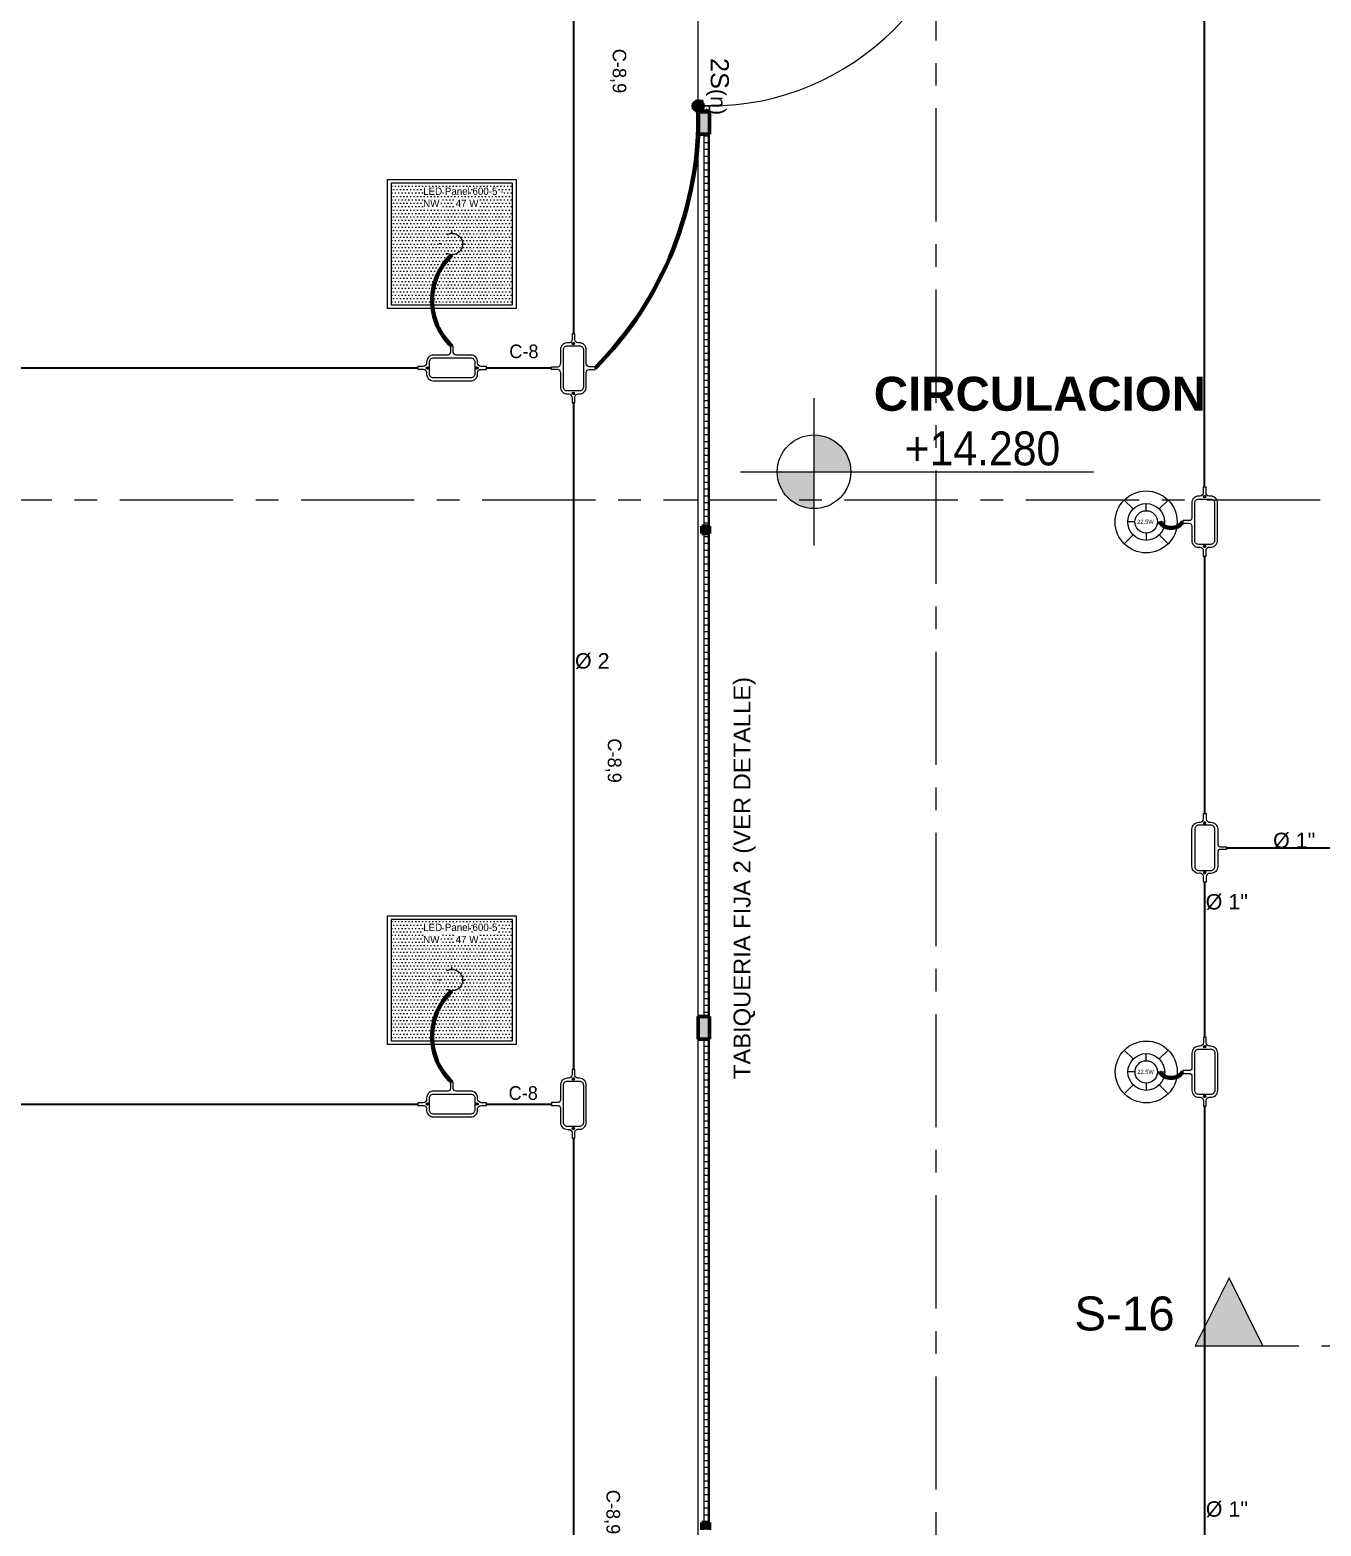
# Model space of a CAD drawing. Header units: inches. Extents: x -38 to 5698, y -33 to 92.
# Drawn here: x 294.57 to 300.27, y 19.15 to 25.76 of the extents above; entities that cross this region are included whole.
import ezdxf
from ezdxf.lldxf.tags import DXFTag

# ---------------------------------------------------------------- set-up
doc = ezdxf.new("R2010")
doc.units = ezdxf.units.IN
doc.header["$MEASUREMENT"] = 0
doc.set_wipeout_variables(frame=1)
for name, pattern in [('CONTINUA', [0]), ('DASHED', [0.75, 0.5, -0.25]), ('Punto & Raya', [0.65, 0.5, -0.075, 0, -0.075]), ('Punto & Rayas', [0.335139, 0.15875, -0.088194, 0, -0.088194]), ('Rayas', [0.282222, 0.141111, -0.141111]), ('Wipeout_Contour', [1, 0, -1])]:
    doc.linetypes.add(name, pattern=pattern)
for name, color, linetype, lineweight in [('00 IE CKTO ILUMINACION', 3, 'Continuous', 50), ('00 IE CKTO TOMAS', 111, 'Rayas', 18), ('01 IE LUM LED EMP DN570B', 3, 'Continuous', 13), ('ALUMBRADO_CONDUIT', 30, 'CONDUIT1', 30), ('Bancas', 1, 'Continuous', 13), ('CABLEADO EXT.', 3, 'PVCSUBT', 30), ('Luminarias', 5, 'Continuous', 20), ('pulsador', 4, 'Continuous', 40), ('Simb_Alumbrado', 140, 'CONTINUA', 30)]:
    doc.layers.add(name, color=color, linetype=linetype, lineweight=lineweight)
for name, color, linetype in [('02 _ ARQ _ ALB _ Muros Interiores', 7, 'Continuous'), ('02 _ ARQ _ ZON _ Espacio.3D', 7, 'Continuous'), ('1TEXT', 8, 'Continuous'), ('Acabado - Muros', 7, 'Continuous'), ('Marcador - Secciones', 251, 'Continuous'), ('Notas - Etiquetas', 251, 'Continuous'), ('Notas - Textos', 7, 'Continuous')]:
    doc.layers.add(name, color=color, linetype=linetype)
doc.styles.add('Annotative', font='arial.ttf')
doc.styles.add('Arial', font='arial.ttf')
doc.styles.add('Estilo_Generado_1', font='swisseb.ttf')
doc.styles.add('Estilo_Generado_3', font='arial.ttf')
doc.styles.add('Estilo_Generado_4', font='swisse.ttf')
doc.styles.add('{18b73a54-fa43-428c-adcb-c1c7bbdf2c84}', font='Simplex.shx')
tags = doc.linetypes.add('CONDUIT1', pattern='A,1,-0.19772,["con",{18b73a54-fa43-428c-adcb-c1c7bbdf2c84},S=0.2,R=0,X=0,Y=-0.065594],-0.593642', length=1.791362).pattern_tags.tags
tags[6] = DXFTag(74, 10)
tags = doc.linetypes.add('PVCSUBT', pattern='A,0.6,-0.3,0.6,-0.075691,["PVC",Standard,S=0.2,R=0,X=0,Y=-0.093724],-0.621005', length=2.196696).pattern_tags.tags
tags[10] = DXFTag(74, 10)
pattern_1 = [(0, (277.500038, 6e-09), (0, 0.03), [])]

# ---------------------------------------------------------------- blocks, each defined once
blk = doc.blocks.new('*U270')
at = {"layer": 'Luminarias', "linetype": 'DASHED', "lineweight": 0, "ltscale": 0.05}
blk.add_lwpolyline([(0, -0.0045), (0, 0.0045)], dxfattribs=at)
blk = doc.blocks.new('*U271')
at = {"color": 0, "linetype": 'ByBlock', "lineweight": -2, "transparency": 16777216}
for p, rotation in [((-0.05, 0), 90), ((0, -0.05), 180), ((0.05, 0), 269.9999999999999)]:
    blk.add_blockref('*U270', p, dxfattribs=dict(at, rotation=rotation))
blk.add_blockref('*U270', (0, 0.05), dxfattribs=at)
blk = doc.blocks.new('PANEL LED 50W')
at = {"layer": 'Luminarias'}
h = blk.add_hatch(dxfattribs=at)
h.set_pattern_fill('DOTS', color=4, scale=0.009097)
h.set_pattern_definition([(0, (0, -2e-14), (0.0072206, 0.01444116), [0, -0.01444116])])
h.paths.add_polyline_path([(-0.2574, -0.2574), (0.2574, -0.2574), (0.2574, 0.2574), (-0.2574, 0.2574)])
h.paths.add_polyline_path([(-0.1296, 0.0974), (0.1849, 0.0974), (0.1849, 0.2469), (-0.1296, 0.2469)], flags=24)
at = {"layer": 'Luminarias', "color": 4, "lineweight": 0}
for points in [[(-0.2729, 0.2729), (0.2729, 0.2729), (0.2729, -0.2729), (-0.2729, -0.2729)], [(-0.2574, -0.2574), (0.2574, -0.2574), (0.2574, 0.2574), (-0.2574, 0.2574)]]:
    blk.add_lwpolyline(points, close=True, dxfattribs=at)
at = {"layer": 'Luminarias', "color": 4, "linetype": 'DASHED', "lineweight": 0, "ltscale": 0.01}
blk.add_circle((0, 0), 0.0455, dxfattribs=at)
at = {"color": 4}
blk.add_blockref('*U271', (0, 0), dxfattribs=at)
at = {"layer": 'Luminarias', "color": 4, "insert": (-0.1218, 0.2392), "char_height": 0.030929, "width": 0.382855, "attachment_point": 1}
blk.add_mtext('{\\Ftxt|c0;LED Panel 600-5 - NW      47 W}', dxfattribs=at)
blk = doc.blocks.new('lumin 47')
at = {"layer": 'ALUMBRADO_CONDUIT', "xscale": 1.041283452965173, "yscale": 1.041283452965173, "zscale": 1.041283452965173}
blk.add_blockref('PANEL LED 50W', (-76.251, 24.2433), dxfattribs=at)
blk = doc.blocks.new('LUMINARIA 2')
at = {"layer": '01 IE LUM LED EMP DN570B'}
for p, q in [((-0.094, 0.094), (-0.159, 0.158)), ((0.094, 0.094), (0.159, 0.158)), ((-0.094, -0.094), (-0.159, -0.158)), ((0.094, -0.094), (0.159, -0.158))]:
    blk.add_line(p, q, dxfattribs=at)
at = {"layer": '01 IE LUM LED EMP DN570B', "ltscale": 0.4}
for p, q in [((0, 0.081), (0, 0.133)), ((-0.081, 0), (-0.133, 0)), ((0.081, 0), (0.133, 0)), ((0, -0.081), (0, -0.133))]:
    blk.add_line(p, q, dxfattribs=at)
at = {"layer": '01 IE LUM LED EMP DN570B'}
for radius in [0.224, 0.133]:
    blk.add_circle((0, 0), radius, dxfattribs=at)
at = {"layer": '01 IE LUM LED EMP DN570B', "ltscale": 0.4}
blk.add_circle((0, 0), 0.0813, dxfattribs=at)
at = {"layer": '01 IE LUM LED EMP DN570B', "color": 8, "linetype": 'ByBlock', "lineweight": 80, "insert": (-0.065, 0.016), "char_height": 0.03, "width": 0.17858, "attachment_point": 1}
blk.add_mtext('{\\C3;22.5W}', dxfattribs=at)
blk = doc.blocks.new('oval t')
at = {"layer": 'Simb_Alumbrado', "lineweight": 13}
blk.add_lwpolyline([(0.0141, 0.0102, -0.414214), (0.0041, 0.0202), (0.0041, 0.0416), (-0.0056, 0.0416), (-0.0056, 0.0202, -0.414214), (-0.0156, 0.0102), (-0.0659, 0.0102, 0.414214), (-0.0899, -0.0138), (-0.0899, -0.0183, -0.414214), (-0.1019, -0.0303), (-0.1213, -0.0303), (-0.1213, -0.04), (-0.1016, -0.04, -0.451917), (-0.0897, -0.0535, 0.451917), (-0.0659, -0.0805), (0.0659, -0.0805, 0.414214), (0.0899, -0.0566), (0.0899, -0.0512, -0.398753), (0.1019, -0.0401), (0.1213, -0.0401), (0.1213, -0.0304), (0.1019, -0.0304, -0.368669), (0.0899, -0.0176), (0.0899, -0.0138, 0.414214), (0.0659, 0.0102), (0.0141, 0.0102)], format="xyb", dxfattribs=at)
blk.add_lwpolyline([(-0.0659, 0), (0.0659, 0, -0.414214), (0.0797, -0.0138), (0.0797, -0.0566, -0.414214), (0.0659, -0.0703), (-0.0659, -0.0703, -0.414214), (-0.0797, -0.0566), (-0.0797, -0.0138, -0.414214)], format="xyb", close=True, dxfattribs=at)
for points in [[(-0.0911, -0.0352), (-0.0828, -0.0352)], [(-0.0869, -0.031), (-0.0869, -0.0394)], [(0.0837, -0.0352), (0.0921, -0.0352)], [(0.0879, -0.031), (0.0879, -0.0394)]]:
    blk.add_lwpolyline(points, dxfattribs=at)
for centre in [(-0.0869, -0.0352), (0.0879, -0.0352)]:
    blk.add_circle(centre, 0.00419, dxfattribs=at)
blk = doc.blocks.new('CAJA CONDULET TIPO X')
at = {"layer": 'Simb_Alumbrado', "lineweight": 13}
for p, q in [((78.5283, -4.1616), (78.5283, -4.1519)), ((78.5283, -4.1519), (78.5497, -4.1519)), ((78.5497, -4.1616), (78.5283, -4.1616))]:
    blk.add_line(p, q, dxfattribs=at)
for points in [[(78.6505, -4.1716, -0.414214), (78.6605, -4.1616), (78.6819, -4.1616), (78.6819, -4.1519), (78.6605, -4.1519, -0.414214), (78.6505, -4.1419), (78.6505, -4.0916, 0.414214), (78.6265, -4.0677), (78.6219, -4.0677, -0.414214), (78.6099, -4.0557), (78.6099, -4.0363), (78.6002, -4.0363), (78.6002, -4.056, -0.451917), (78.5867, -4.0678, 0.451917), (78.5597, -4.0916), (78.5597, -4.1419)], [(78.5597, -4.1716), (78.5597, -4.2235, 0.414214), (78.5837, -4.2475), (78.589, -4.2475, -0.334232), (78.6002, -4.2595), (78.6002, -4.2789), (78.6099, -4.2789), (78.6099, -4.2595, -0.455912), (78.6227, -4.2475), (78.6265, -4.2475, 0.414214), (78.6505, -4.2235), (78.6505, -4.1716)]]:
    blk.add_lwpolyline(points, format="xyb", dxfattribs=at)
blk.add_lwpolyline([(78.6403, -4.0916), (78.6403, -4.2235, -0.414214), (78.6265, -4.2373), (78.5837, -4.2373, -0.414214), (78.5699, -4.2235), (78.5699, -4.0916, -0.414214), (78.5837, -4.0779), (78.6265, -4.0779, -0.414214)], format="xyb", close=True, dxfattribs=at)
for points in [[(78.6093, -4.0706), (78.6009, -4.0706)], [(78.6051, -4.0664), (78.6051, -4.0748)], [(78.6093, -4.2454), (78.6009, -4.2454)], [(78.6051, -4.2412), (78.6051, -4.2496)]]:
    blk.add_lwpolyline(points, dxfattribs=at)
for centre in [(78.6051, -4.0706), (78.6051, -4.2454)]:
    blk.add_circle(centre, 0.00419, dxfattribs=at)
for centre, start, end in [((78.5497, -4.1419), 270, 0), ((78.5497, -4.1716), 0, 90)]:
    blk.add_arc(centre, 0.01, start, end, dxfattribs=at)
blk = doc.blocks.new('pulsador')
at = {"layer": 'pulsador', "lineweight": 40}
h = blk.add_hatch(color=4, dxfattribs=at)
h.dxf.hatch_style = 1
h.paths.add_polyline_path([(246.2314, 46.0882, 1), (246.279, 46.0882, 1)])
h.paths.add_polyline_path([(246.2786, 46.0882, -1), (246.2317, 46.0882, -1)], flags=16)
h.paths.add_polyline_path([(246.271, 46.0882, -1), (246.2393, 46.0882, -1)], flags=0)
at = {"layer": 'pulsador'}
h = blk.add_hatch(color=4, dxfattribs=at)
h.dxf.hatch_style = 1
h.paths.add_polyline_path([(246.2393, 46.0882, 1), (246.271, 46.0882, 1)])
at = {"layer": 'pulsador', "color": 4, "lineweight": 50}
blk.add_circle((246.2552, 46.0882), 0.0238, dxfattribs=at)
at = {"layer": 'pulsador', "color": 4, "lineweight": 40}
blk.add_circle((246.2552, 46.0882), 0.0235, dxfattribs=at)
at = {"layer": 'pulsador', "color": 4}
blk.add_circle((246.2552, 46.0882), 0.0159, dxfattribs=at)

msp = doc.modelspace()

# ---------------------------------------------------------------- hatches: boundary and pattern name
at = {"linetype": 'Continuous', "lineweight": 13, "true_color": 0x636466}
for points in [[(298.0316, 23.8059), (298.1941, 23.8059), (298.1817, 23.8681), (298.1465, 23.9208), (298.0938, 23.956), (298.0316, 23.9684)], [(298.0316, 23.8059), (297.8691, 23.8059), (297.8815, 23.7437), (297.9167, 23.691), (297.9694, 23.6558), (298.0316, 23.6434)]]:
    msp.add_hatch(color=251, dxfattribs=at).paths.add_polyline_path(points)
at = {"layer": 'Marcador - Secciones', "linetype": 'Continuous', "lineweight": 20}
msp.add_hatch(color=152, dxfattribs=at).paths.add_polyline_path([(299.7136, 19.9456), (300.0136, 19.9456), (299.8636, 20.2456)])

# ---------------------------------------------------------------- linework, layer by layer
at = {"color": 251, "linetype": 'Continuous', "lineweight": 13, "true_color": 0x636466}
for p, q in [((298.0316, 23.4809), (298.0316, 24.1309)), ((297.7066, 23.8059), (299.2648, 23.8059))]:
    msp.add_line(p, q, dxfattribs=at)
msp.add_circle((298.0316, 23.8059), 0.1625, dxfattribs=at)
at = {"layer": '02 _ ARQ _ ALB _ Muros Interiores', "color": 165, "linetype": 'Continuous', "lineweight": 25}
for p, q in [((297.52, 25.4463), (297.54, 25.4463)), ((297.52, 25.3963), (297.52, 25.4463)), ((297.54, 25.4463), (297.54, 25.4213)), ((297.57, 25.3963), (297.52, 25.3963)), ((297.54, 25.4213), (297.57, 25.4213)), ((297.57, 25.4213), (297.57, 25.3963))]:
    msp.add_line(p, q, dxfattribs=at)
at = {"layer": '02 _ ARQ _ ALB _ Muros Interiores', "color": 7, "linetype": 'Continuous', "lineweight": 80}
msp.add_line((297.52, 25.3963), (297.57, 25.3963), dxfattribs=at)
at = {"layer": '02 _ ARQ _ ALB _ Muros Interiores', "color": 175, "linetype": 'Continuous', "lineweight": 15}
msp.add_arc((297.57, 26.5713), 1.15, 270, 0, dxfattribs=at)
at = {"layer": '02 _ ARQ _ ZON _ Espacio.3D', "color": 254, "linetype": 'Continuous', "lineweight": 0, "flags": 128}
msp.add_lwpolyline([(285.82, 11.584, 1.006545), (290.9535, 6.4505), (297.3949, 6.4505), (297.3958, 7.7), (297.6258, 7.7), (297.6258, 6.4505), (302.4195, 6.4505), (302.4195, 7.7), (302.995, 7.7), (302.995, 17.35), (301.67, 17.35), (301.67, 16.9001), (301.07, 16.9), (301.07, 16.2999), (300.57, 16.2998), (300.57, 17.35), (297.52, 17.35), (297.52, 26.5963), (285.82, 26.5963), (285.82, 22.7663), (287.07, 22.7663), (287.07, 22.4977), (285.82, 22.4977)], format="xyb", close=True, dxfattribs=at)
at = {"layer": 'Acabado - Muros', "color": 7, "linetype": 'Continuous', "lineweight": 60}
msp.add_line((297.57, 25.3963), (297.52, 25.3963), dxfattribs=at)
at = {"layer": 'ALUMBRADO_CONDUIT', "color": 30, "lineweight": 30, "ltscale": 0.4, "true_color": 0xf26722}
for p, q in [((296.9693, 27.4581), (296.9694, 24.4178)), ((299.7548, 23.7375), (299.7548, 25.8623)), ((293.4936, 24.2645), (296.2818, 24.2645)), ((296.586, 24.2645), (296.8731, 24.2647)), ((296.9693, 24.1136), (296.9694, 21.1669)), ((299.7567, 22.2973), (299.7567, 23.4333)), ((300.622, 22.1442), (299.853, 22.1442)), ((299.7567, 21.3085), (299.7567, 21.9931)), ((293.4936, 21.0136), (296.2818, 21.0137)), ((296.586, 21.0137), (296.8731, 21.0138)), ((299.7573, 18.8795), (299.7573, 21.0043))]:
    msp.add_line(p, q, dxfattribs=at)
msp.add_lwpolyline([(296.9693, 20.8627), (296.9694, 17.916)], dxfattribs=at)
at = {"layer": 'CABLEADO EXT.', "color": 3, "lineweight": 80}
for centre, radius, start, end in [((296.6221, 24.5626), 0.2767, 133.15072, 226.84928), ((299.608, 23.6221), 0.0641, 216.0183, 323.9817), ((296.6221, 21.3118), 0.2767, 133.15072, 226.84928), ((299.6086, 21.1931), 0.0641, 216.0183, 323.9817)]:
    msp.add_arc(centre, radius, start, end, dxfattribs=at)
at = {"layer": 'Marcador - Secciones', "color": 251, "linetype": 'Punto & Raya', "lineweight": 13}
for p, q in [((298.57, 46.2111), (298.57, 0.8878)), ((282.1667, 23.6815), (306.4526, 23.6815))]:
    msp.add_line(p, q, dxfattribs=at)
at = {"layer": 'Marcador - Secciones', "color": 251, "linetype": 'Punto & Rayas', "lineweight": 13}
msp.add_line((300.0136, 19.9456), (306.2833, 19.9456), dxfattribs=at)
at = {"layer": 'Marcador - Secciones', "color": 152, "linetype": 'Continuous', "lineweight": 20, "flags": 128}
msp.add_lwpolyline([(299.7136, 19.9456), (300.0136, 19.9456), (299.8636, 20.2456)], close=True, dxfattribs=at)

# ---------------------------------------------------------------- block references
at = {"color": 4, "lineweight": 40}
msp.add_blockref('pulsador', (51.2649, -20.6669), dxfattribs=at)
for p in [(372.6838, 0.5686), (372.6838, -2.6822)]:
    msp.add_blockref('lumin 47', p)
at = {"xscale": 1.253906979044094, "yscale": 1.253906979044094, "zscale": 1.253906979044094}
msp.add_blockref('CAJA CONDULET TIPO X', (198.4058, 29.4759), dxfattribs=at)
at = {"layer": '01 IE LUM LED EMP DN570B', "xscale": 0.6105334384153049, "yscale": 0.6105334384153049, "zscale": 0.6105334384153049}
for p in [(299.4978, 23.5844), (299.4984, 21.1554)]:
    msp.add_blockref('LUMINARIA 2', p, dxfattribs=at)
at = {"layer": 'Bancas', "color": 252, "true_color": 0x939598, "xscale": 1.253906979044094, "yscale": 1.253906979044094, "zscale": 1.253906979044094}
for p in [(296.4339, 24.3086), (296.4339, 21.0578)]:
    msp.add_blockref('oval t', p, dxfattribs=at)
at = {"layer": 'Bancas', "color": 252, "true_color": 0x939598, "yscale": 1.253906979044094, "zscale": 1.253906979044094}
for p, xscale, rotation in [((299.712, 23.5854), 1.253906979044094, 90), ((299.8009, 22.1452), -1.253906979044094, 270), ((299.7126, 21.1564), 1.253906979044094, 90), ((296.9252, 21.0148), 1.253906979044094, 90)]:
    msp.add_blockref('oval t', p, dxfattribs=dict(at, xscale=xscale, rotation=rotation))

# ---------------------------------------------------------------- texts
at = {"color": 251, "lineweight": 13, "true_color": 0x636466, "insert": (298.4316, 23.832), "char_height": 0.15, "attachment_point": 7, "style": 'Estilo_Generado_4'}
msp.add_mtext('\\A1;{\\W0.900000x;\\pql;\\fSwis721 Ex BT|b0|i0|c0|p34;+14.280}', dxfattribs=at)
at = {"layer": '00 IE CKTO ILUMINACION', "color": 3, "linetype": 'CONTINUA', "lineweight": 15}
for p in [(297.1426, 25.6739), (297.121, 22.6286), (297.1152, 19.3101)]:
    msp.add_text('C-8,9', height=0.06, rotation=270, dxfattribs=at).set_placement(p)
for p in [(296.686, 24.3078), (296.6831, 21.0325)]:
    msp.add_text('C-8', height=0.06, dxfattribs=at).set_placement(p)
at = {"layer": '00 IE CKTO TOMAS', "insert": (297.5552, 25.6333), "char_height": 0.08, "width": 0.768045, "attachment_point": 7, "rotation": 270, "style": 'Annotative'}
msp.add_mtext('2S{\\H0.84375x;(n)}', dxfattribs=at)
at = {"layer": '1TEXT', "color": 50, "linetype": 'Continuous', "style": 'Arial'}
for s, p in [('%%C 2', (296.9762, 22.937)), ('%%C 1"', (300.0581, 22.1442)), ('%%C 1"', (299.7605, 21.8732)), ('%%C 1"', (299.7611, 19.1915))]:
    msp.add_text(s, height=0.06788, rotation=0, dxfattribs=at).set_placement(p)
at = {"layer": 'Marcador - Secciones', "color": 152, "lineweight": 20, "insert": (299.6236, 20.0117), "char_height": 0.15, "attachment_point": 9, "style": 'Estilo_Generado_3'}
msp.add_mtext('\\A1;{\\pqr;\\pt0;\\fArial|b0|i0|c0|p34;S-16}', dxfattribs=at)
at = {"layer": 'Notas - Etiquetas', "color": 8, "linetype": 'Continuous', "lineweight": 13, "insert": (297.7249, 21.1241), "char_height": 0.075, "attachment_point": 4, "rotation": 89.99998, "style": 'Estilo_Generado_4'}
msp.add_mtext('\\A1;{\\pql;\\fSwis721 Ex BT|b0|i0|c0|p34;TABIQUERIA FIJA 2 (VER DETALLE)\\fSwis721 Ex BT|b0|i0|c0|p34; }', dxfattribs=at)
at = {"layer": 'Notas - Textos', "color": 251, "linetype": 'Continuous', "lineweight": 13, "insert": (299.0287, 24.2254), "char_height": 0.15, "attachment_point": 2, "style": 'Estilo_Generado_1'}
msp.add_mtext('\\A1;{\\pqc;\\fSwis721 Ex BT|b1|i0|c0|p34;CIRCULACION}', dxfattribs=at)

# ---------------------------------------------------------------- next in the draw order: wipeouts: each hides what was drawn before it
at = {"color": 254, "linetype": 'Wipeout_Contour', "lineweight": 0, "ltscale": 14594.346629}
msp.add_wipeout([(297.52, 25.2963), (297.52, 23.55), (297.537, 23.55), (297.537, 23.5665), (297.57, 23.5665), (297.57, 25.2963)], dxfattribs=at).dxf.layer = 'Acabado - Muros'
at = {"color": 254, "linetype": 'Wipeout_Contour', "lineweight": 0, "ltscale": 14594.117274}
msp.add_wipeout([(297.57, 21.3), (297.52, 21.3), (297.52, 19.15), (297.537, 19.15), (297.537, 19.1665), (297.57, 19.1665)], dxfattribs=at).dxf.layer = 'Acabado - Muros'

# ---------------------------------------------------------------- next in the draw order: linework, layer by layer
at = {"layer": 'Acabado - Muros', "color": 251, "linetype": 'Continuous', "lineweight": 13, "flags": 128}
for points in [[(297.52, 17.5), (297.52, 19.15), (297.52, 21.3)], [(297.57, 19.1665), (297.57, 21.3)]]:
    msp.add_lwpolyline(points, dxfattribs=at)

# ---------------------------------------------------------------- next in the draw order: wipeouts: each hides what was drawn before it
at = {"color": 254, "linetype": 'Wipeout_Contour', "lineweight": 0, "ltscale": 14594.290155}
msp.add_wipeout([(297.52, 23.55), (297.52, 21.4), (297.57, 21.4), (297.57, 23.5335), (297.537, 23.5335), (297.537, 23.55)], dxfattribs=at).dxf.layer = 'Acabado - Muros'

# ---------------------------------------------------------------- next in the draw order: linework, layer by layer
at = {"layer": 'Acabado - Muros', "color": 251, "linetype": 'Continuous', "lineweight": 13, "flags": 128}
for points in [[(297.52, 21.4), (297.52, 23.55), (297.52, 25.2963)], [(297.57, 23.5665), (297.57, 25.2963)], [(297.57, 21.4), (297.57, 23.5335)]]:
    msp.add_lwpolyline(points, dxfattribs=at)

# ---------------------------------------------------------------- next in the draw order: wipeouts: each hides what was drawn before it
at = {"color": 254, "linetype": 'Wipeout_Contour', "lineweight": 0, "ltscale": 9729.265997}
msp.add_wipeout([(297.565, 21.3), (297.545, 21.3), (297.545, 19.1665), (297.565, 19.1665)], dxfattribs=at).dxf.layer = 'Acabado - Muros'

# ---------------------------------------------------------------- next in the draw order: hatches: boundary and pattern name
at = {"layer": 'Acabado - Muros', "linetype": 'Continuous', "lineweight": 0}
h = msp.add_hatch(dxfattribs=at)
h.set_pattern_fill('CONTRACHAPADO_0002', color=254, style=0, pattern_type=2)
h.set_pattern_definition(pattern_1)
h.paths.add_polyline_path([(297.565, 21.3), (297.545, 21.3), (297.545, 19.1665), (297.565, 19.1665)])
msp.add_hatch(color=254, dxfattribs=at).paths.add_polyline_path([(297.537, 19.1665), (297.537, 19.1335), (297.57, 19.1335), (297.57, 19.1665)])

# ---------------------------------------------------------------- next in the draw order: linework, layer by layer
at = {"layer": 'Acabado - Muros', "color": 7, "linetype": 'Continuous', "lineweight": 60}
for p, q in [((297.57, 21.3), (297.52, 21.3)), ((297.537, 19.1665), (297.537, 19.1335)), ((297.57, 19.1665), (297.537, 19.1665)), ((297.57, 19.1665), (297.57, 19.1335))]:
    msp.add_line(p, q, dxfattribs=at)
at = {"layer": 'Acabado - Muros', "color": 7, "linetype": 'Continuous', "lineweight": 13, "flags": 128}
msp.add_lwpolyline([(297.565, 21.3), (297.545, 21.3), (297.545, 19.1665), (297.565, 19.1665)], close=True, dxfattribs=at)

# ---------------------------------------------------------------- next in the draw order: wipeouts: each hides what was drawn before it
at = {"color": 254, "linetype": 'Wipeout_Contour', "lineweight": 0, "ltscale": 9729.344418}
msp.add_wipeout([(297.565, 23.5335), (297.545, 23.5335), (297.545, 21.4), (297.565, 21.4)], dxfattribs=at).dxf.layer = 'Acabado - Muros'

# ---------------------------------------------------------------- next in the draw order: hatches: boundary and pattern name
at = {"layer": 'Acabado - Muros', "linetype": 'Continuous', "lineweight": 0}
h = msp.add_hatch(dxfattribs=at)
h.set_pattern_fill('CONTRACHAPADO_0002', color=254, style=0, pattern_type=2)
h.set_pattern_definition(pattern_1)
h.paths.add_polyline_path([(297.565, 23.5335), (297.545, 23.5335), (297.545, 21.4), (297.565, 21.4)])
msp.add_hatch(color=254, dxfattribs=at).paths.add_polyline_path([(297.52, 21.4), (297.52, 21.3), (297.57, 21.3), (297.57, 21.4)])

# ---------------------------------------------------------------- next in the draw order: linework, layer by layer
at = {"layer": 'Acabado - Muros', "color": 7, "linetype": 'Continuous', "lineweight": 60}
for p, q in [((297.52, 21.4), (297.52, 21.3)), ((297.57, 21.4), (297.52, 21.4)), ((297.57, 21.4), (297.57, 21.3))]:
    msp.add_line(p, q, dxfattribs=at)
at = {"layer": 'Acabado - Muros', "color": 7, "linetype": 'Continuous', "lineweight": 13, "flags": 128}
msp.add_lwpolyline([(297.565, 23.5335), (297.545, 23.5335), (297.545, 21.4), (297.565, 21.4)], close=True, dxfattribs=at)

# ---------------------------------------------------------------- next in the draw order: wipeouts: each hides what was drawn before it
at = {"color": 254, "linetype": 'Wipeout_Contour', "lineweight": 0, "ltscale": 9729.419863}
msp.add_wipeout([(297.565, 25.2963), (297.545, 25.2963), (297.545, 23.5665), (297.565, 23.5665)], dxfattribs=at).dxf.layer = 'Acabado - Muros'

# ---------------------------------------------------------------- next in the draw order: hatches: boundary and pattern name
at = {"layer": 'Acabado - Muros', "linetype": 'Continuous', "lineweight": 0}
for points in [[(297.57, 25.2963), (297.57, 25.3963), (297.52, 25.3963), (297.52, 25.2963)], [(297.537, 23.5665), (297.537, 23.5335), (297.57, 23.5335), (297.57, 23.5665)]]:
    msp.add_hatch(color=254, dxfattribs=at).paths.add_polyline_path(points)
h = msp.add_hatch(dxfattribs=at)
h.set_pattern_fill('CONTRACHAPADO_0002', color=254, style=0, pattern_type=2)
h.set_pattern_definition(pattern_1)
h.paths.add_polyline_path([(297.565, 25.2963), (297.545, 25.2963), (297.545, 23.5665), (297.565, 23.5665)])

# ---------------------------------------------------------------- next in the draw order: linework, layer by layer
at = {"layer": 'Acabado - Muros', "color": 7, "linetype": 'Continuous', "lineweight": 60}
for p, q in [((297.52, 25.3963), (297.52, 25.2963)), ((297.57, 25.3963), (297.57, 25.2963)), ((297.57, 25.2963), (297.52, 25.2963)), ((297.537, 23.5665), (297.537, 23.5335)), ((297.57, 23.5665), (297.537, 23.5665)), ((297.57, 23.5335), (297.537, 23.5335)), ((297.57, 23.5665), (297.57, 23.5335))]:
    msp.add_line(p, q, dxfattribs=at)
at = {"layer": 'Acabado - Muros', "color": 7, "linetype": 'Continuous', "lineweight": 13, "flags": 128}
msp.add_lwpolyline([(297.565, 25.2963), (297.545, 25.2963), (297.545, 23.5665), (297.565, 23.5665)], close=True, dxfattribs=at)
at = {"layer": 'CABLEADO EXT.', "color": 3, "lineweight": 80}
msp.add_arc((295.9511, 25.3686), 1.5694, 315.24779, 1.34507, dxfattribs=at)

doc.saveas('drawing.dxf')
